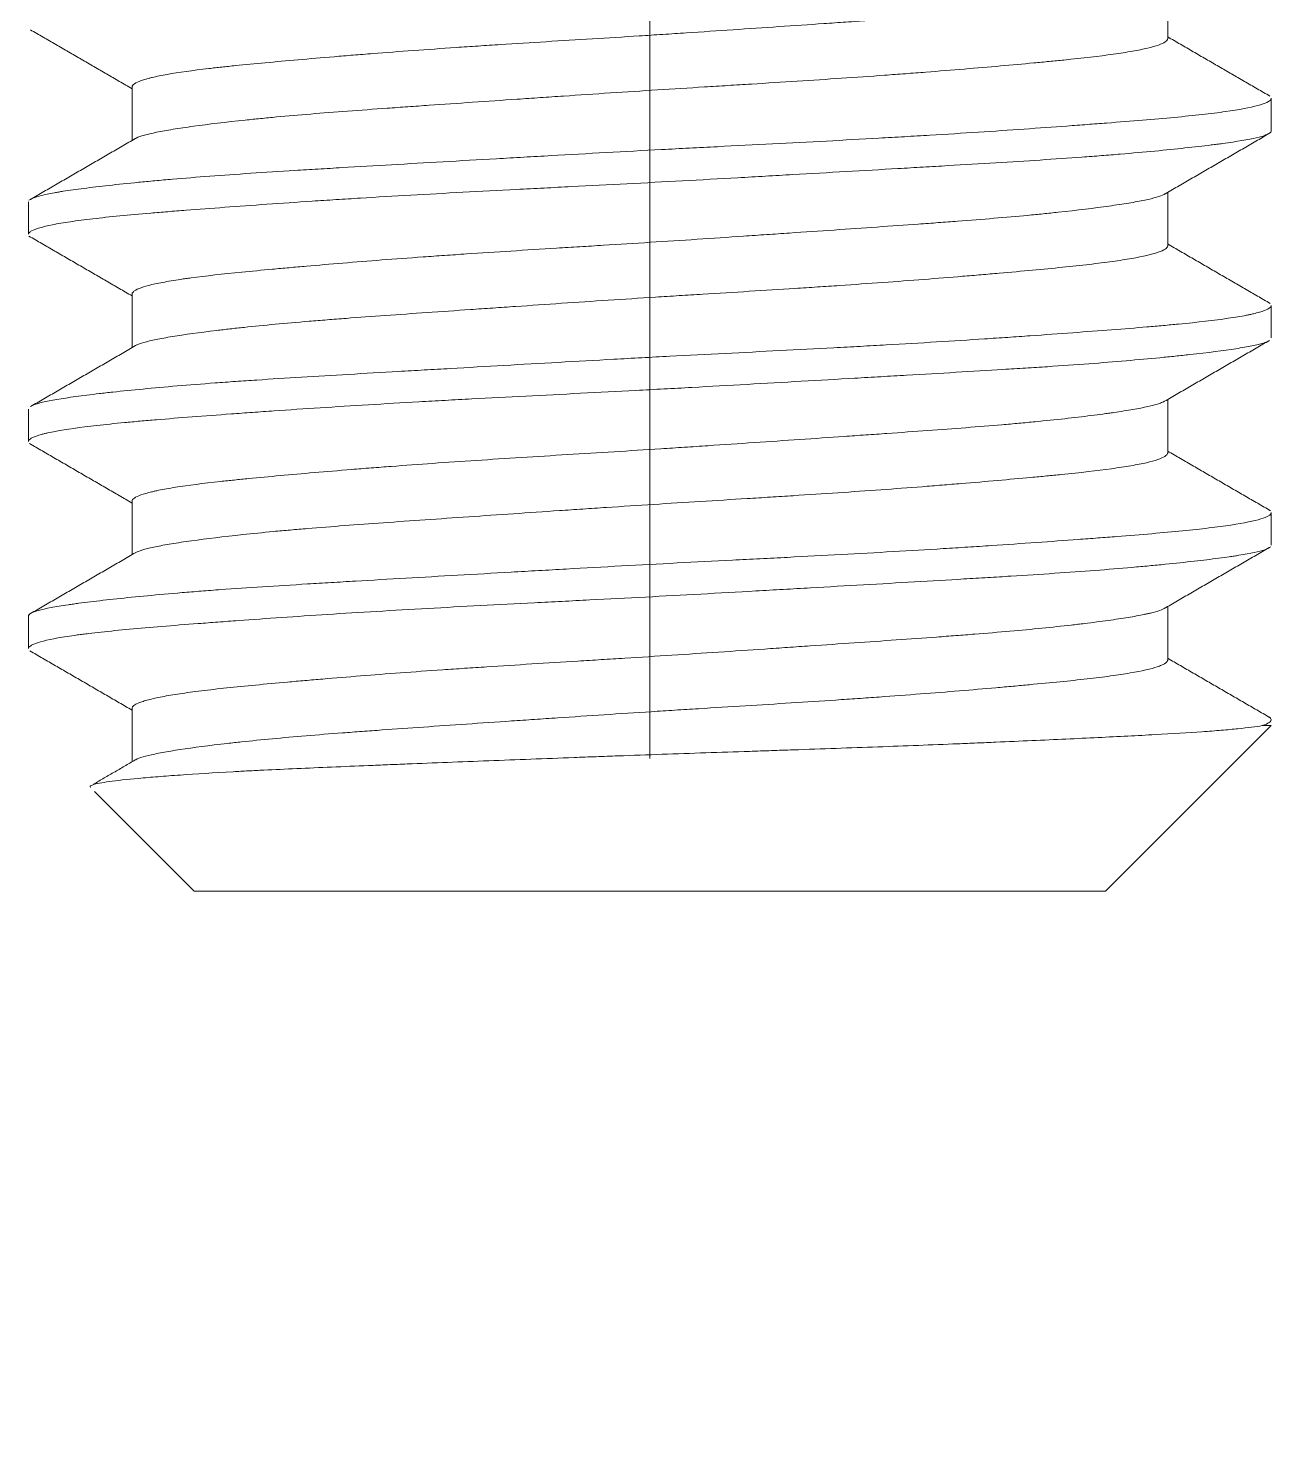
# Model space of a CAD drawing. Extents: x 8168 to 8762, y -18192 to -17772.
# Drawn here: x 8270.66 to 8276.66, y -18129.94 to -18123.07 of the extents above; entities that cross this region are included whole.
import ezdxf

# ---------------------------------------------------------------- set-up
doc = ezdxf.new("R2010")
doc.units = 0
doc.header["$MEASUREMENT"] = 0
doc.linetypes.add('CENTER', pattern=[47.5, 22, -8.5, 8.5, -8.5])
doc.linetypes.add('HIDDEN2', pattern=[4.7625, 3.175, -1.5875])
doc.layers.add('1', color=4, linetype='HIDDEN2')

msp = doc.modelspace()

# ---------------------------------------------------------------- linework, layer by layer
at = {"layer": '1', "color": 1, "linetype": 'CENTER', "lineweight": 13}
msp.add_line((8273.6589, -18057.0991, 0), (8273.6589, -18129.9407, 0), dxfattribs=at)
at = {"layer": '1', "color": 7, "linetype": 'Continuous', "lineweight": 18}
for p, q in [((8276.1588, -18123.1241, 0), (8276.1588, -18122.866, 0)), ((8271.1588, -18123.3571, 0), (8271.1588, -18123.6154, 0)), ((8276.6588, -18123.5685, 0), (8276.6588, -18123.4133, 0)), ((8270.6588, -18123.9126, 0), (8270.6588, -18124.0686, 0)), ((8276.1588, -18124.1245, 0), (8276.1588, -18123.866, 0)), ((8271.1588, -18124.3569, 0), (8271.1588, -18124.6156, 0)), ((8276.6588, -18124.568, 0), (8276.6588, -18124.413, 0)), ((8276.1588, -18125.1238, 0), (8276.1588, -18124.8658, 0)), ((8270.6588, -18124.9134, 0), (8270.6588, -18125.0682, 0)), ((8271.1588, -18125.3574, 0), (8271.1588, -18125.6154, 0)), ((8276.6588, -18125.5689, 0), (8276.6588, -18125.4129, 0)), ((8276.1588, -18126.1245, 0), (8276.1588, -18125.8659, 0)), ((8270.6588, -18125.9128, 0), (8270.6588, -18126.0681, 0)), ((8271.1588, -18126.3568, 0), (8271.1588, -18126.6155, 0)), ((8275.8588, -18127.2407, 0), (8276.6588, -18126.4407, 0)), ((8276.6588, -18126.4407, 0), (8276.615, -18126.4407, 0)), ((8270.9769, -18126.7588, 0), (8271.4588, -18127.2407, 0)), ((8271.4588, -18127.2407, 0), (8273.6588, -18127.2407, 0)), ((8273.6588, -18127.2407, 0), (8275.8588, -18127.2407, 0))]:
    msp.add_line(p, q, dxfattribs=at)
for points, knots in [([(8276.1444, -18122.8743, 0), (8276.1416, -18122.8759, 0), (8276.1384, -18122.8775, 0), (8276.1295, -18122.8814, 0), (8276.1234, -18122.8837, 0), (8276.1095, -18122.8884, 0), (8276.1016, -18122.8907, 0), (8276.0584, -18122.9023, 0), (8276.0108, -18122.9116, 0), (8275.9205, -18122.9259, 0), (8275.8872, -18122.9308, 0), (8275.8323, -18122.9382, 0), (8275.8132, -18122.9407, 0), (8275.7736, -18122.9457, 0), (8275.7531, -18122.9482, 0), (8275.6474, -18122.9607, 0), (8275.5523, -18122.9707, 0), (8275.394, -18122.9852, 0), (8275.3386, -18122.99, 0), (8275.2224, -18122.9994, 0), (8275.1624, -18123.0041, 0), (8274.9773, -18123.0179, 0), (8274.847, -18123.0271, 0), (8274.6753, -18123.0391, 0), (8274.6406, -18123.0415, 0), (8274.5701, -18123.0464, 0), (8274.5344, -18123.0488, 0), (8274.427, -18123.0562, 0), (8274.3546, -18123.0611, 0), (8274.1357, -18123.0761, 0), (8273.987, -18123.0861, 0), (8273.7978, -18123.0986, 0), (8273.7597, -18123.1011, 0), (8273.6835, -18123.106, 0), (8273.6454, -18123.1084, 0), (8273.5317, -18123.1156, 0), (8273.4564, -18123.1203, 0), (8273.2319, -18123.1341, 0), (8273.084, -18123.1432, 0), (8272.9017, -18123.1549, 0), (8272.8654, -18123.1573, 0), (8272.7936, -18123.1621, 0), (8272.7582, -18123.1644, 0), (8272.653, -18123.1716, 0), (8272.5159, -18123.1812, 0), (8272.3851, -18123.1911, 0), (8272.2894, -18123.1985, 0), (8272.2421, -18123.2023, 0), (8272.1957, -18123.206, 0), (8272.165, -18123.2085, 0), (8272.1498, -18123.2098, 0), (8272.0742, -18123.2161, 0), (8272.0164, -18123.2211, 0), (8271.9056, -18123.2309, 0), (8271.8527, -18123.2356, 0), (8271.7518, -18123.245, 0), (8271.7039, -18123.2497, 0), (8271.6357, -18123.2566, 0), (8271.6136, -18123.259, 0), (8271.5815, -18123.2625, 0), (8271.5709, -18123.2636, 0), (8271.5502, -18123.266, 0), (8271.54, -18123.2672, 0), (8271.4504, -18123.2777, 0), (8271.3834, -18123.287, 0), (8271.3014, -18123.3015, 0), (8271.2712, -18123.3077, 0), (8271.2459, -18123.3139, 0), (8271.2362, -18123.3165, 0), (8271.2316, -18123.3177, 0), (8271.2183, -18123.3215, 0), (8271.2103, -18123.324, 0), (8271.1748, -18123.3366, 0), (8271.16, -18123.3466, 0), (8271.1588, -18123.3566, 0), (8271.1588, -18123.3569, 0), (8271.1588, -18123.3572, 0)], [0, 0, 0, 0, 0.010297, 0.010297, 0.025264, 0.025264, 0.04023, 0.04023, 0.100096, 0.100096, 0.130029, 0.130029, 0.144995, 0.144995, 0.159962, 0.159962, 0.219828, 0.219828, 0.249761, 0.249761, 0.279694, 0.279694, 0.339559, 0.339559, 0.354526, 0.354526, 0.369492, 0.369492, 0.399425, 0.399425, 0.459291, 0.459291, 0.474258, 0.474258, 0.489224, 0.489224, 0.519157, 0.519157, 0.579023, 0.579023, 0.593989, 0.593989, 0.608956, 0.608956, 0.638889, 0.668822, 0.668822, 0.683788, 0.691271, 0.691271, 0.698755, 0.698755, 0.728688, 0.728688, 0.758621, 0.758621, 0.788553, 0.788553, 0.80352, 0.80352, 0.811003, 0.811003, 0.818486, 0.818486, 0.878352, 0.878352, 0.908285, 0.915768, 0.915768, 0.923252, 0.923252, 0.938218, 0.938218, 0.998084, 0.998084, 1, 1, 1, 1]), ([(8271.1699, -18123.609, 0), (8271.1726, -18123.6073, 0), (8271.1757, -18123.6056, 0), (8271.1986, -18123.5946, 0), (8271.2314, -18123.5855, 0), (8271.2893, -18123.5737, 0), (8271.3017, -18123.5714, 0), (8271.3282, -18123.5666, 0), (8271.3424, -18123.5642, 0), (8271.3872, -18123.5569, 0), (8271.4201, -18123.552, 0), (8271.5275, -18123.5373, 0), (8271.6107, -18123.5273, 0), (8271.7294, -18123.5147, 0), (8271.7539, -18123.5122, 0), (8271.8045, -18123.5072, 0), (8271.8303, -18123.5047, 0), (8271.9095, -18123.4974, 0), (8271.9645, -18123.4926, 0), (8272.136, -18123.4785, 0), (8272.2589, -18123.4694, 0), (8272.4235, -18123.4576, 0), (8272.457, -18123.4552, 0), (8272.5245, -18123.4505, 0), (8272.5586, -18123.4481, 0), (8272.6617, -18123.4409, 0), (8272.8014, -18123.4313, 0), (8272.9457, -18123.4214, 0), (8273.0556, -18123.4139, 0), (8273.0925, -18123.4114, 0), (8273.167, -18123.4063, 0), (8273.2046, -18123.4038, 0), (8273.3933, -18123.391, 0), (8273.5444, -18123.381, 0), (8273.7712, -18123.3666, 0), (8273.8468, -18123.3619, 0), (8273.9602, -18123.355, 0), (8273.998, -18123.3526, 0), (8274.0547, -18123.3491, 0), (8274.0736, -18123.348, 0), (8274.1113, -18123.3456, 0), (8274.1301, -18123.3445, 0), (8274.2985, -18123.334, 0), (8274.4435, -18123.3248, 0), (8274.6543, -18123.3105, 0), (8274.7408, -18123.3044, 0), (8274.8254, -18123.2982, 0), (8274.8591, -18123.2957, 0), (8274.8759, -18123.2945, 0), (8274.9258, -18123.2908, 0), (8274.9585, -18123.2883, 0), (8275.1193, -18123.2757, 0), (8275.2394, -18123.2657, 0), (8275.4067, -18123.2509, 0), (8275.4603, -18123.2461, 0), (8275.5246, -18123.2401, 0), (8275.5373, -18123.2389, 0), (8275.5623, -18123.2366, 0), (8275.5992, -18123.233, 0), (8275.6345, -18123.2295, 0), (8275.7484, -18123.2179, 0), (8275.8279, -18123.2087, 0), (8275.9127, -18123.1968, 0), (8275.9289, -18123.1944, 0), (8275.9598, -18123.1896, 0), (8275.9746, -18123.1871, 0), (8276.0162, -18123.1798, 0), (8276.0404, -18123.1749, 0), (8276.1032, -18123.1599, 0), (8276.1317, -18123.1498, 0), (8276.1504, -18123.1373, 0), (8276.1533, -18123.1348, 0), (8276.1573, -18123.1297, 0), (8276.1584, -18123.1273, 0), (8276.1588, -18123.1243, 0), (8276.1588, -18123.1238, 0), (8276.1587, -18123.1233, 0)], [0, 0, 0, 0, 0.010994, 0.010994, 0.070745, 0.070745, 0.085683, 0.085683, 0.100621, 0.100621, 0.130497, 0.130497, 0.190248, 0.190248, 0.205186, 0.205186, 0.220124, 0.220124, 0.25, 0.25, 0.309751, 0.309751, 0.324689, 0.324689, 0.339627, 0.339627, 0.369502, 0.399378, 0.399378, 0.414316, 0.414316, 0.429254, 0.429254, 0.489005, 0.489005, 0.518881, 0.518881, 0.533819, 0.533819, 0.541288, 0.541288, 0.548757, 0.548757, 0.608508, 0.608508, 0.638384, 0.645853, 0.645853, 0.653322, 0.653322, 0.66826, 0.66826, 0.728011, 0.728011, 0.757887, 0.757887, 0.765356, 0.765356, 0.772825, 0.787763, 0.787763, 0.847514, 0.847514, 0.862452, 0.862452, 0.87739, 0.87739, 0.907265, 0.907265, 0.967017, 0.967017, 0.981955, 0.981955, 0.996893, 0.996893, 1, 1, 1, 1]), ([(8270.6691, -18123.8995, 0), (8270.6827, -18123.8911, 0), (8270.7093, -18123.8831, 0), (8270.76, -18123.8725, 0), (8270.7778, -18123.8691, 0), (8270.798, -18123.8657, 0), (8270.8119, -18123.8633, 0), (8270.8191, -18123.8622, 0), (8270.8563, -18123.8563, 0), (8270.8897, -18123.8516, 0), (8271.0004, -18123.8374, 0), (8271.0882, -18123.8276, 0), (8271.2157, -18123.8152, 0), (8271.242, -18123.8127, 0), (8271.283, -18123.8089, 0), (8271.2969, -18123.8077, 0), (8271.325, -18123.8052, 0), (8271.3961, -18123.7989, 0), (8271.4715, -18123.7928, 0), (8271.6605, -18123.7786, 0), (8271.7973, -18123.7696, 0), (8271.9634, -18123.7594, 0), (8271.9821, -18123.7582, 0), (8272.0197, -18123.7559, 0), (8272.0387, -18123.7548, 0), (8272.096, -18123.7514, 0), (8272.1346, -18123.7491, 0), (8272.2515, -18123.7422, 0), (8272.3311, -18123.7375, 0), (8272.5745, -18123.7235, 0), (8272.7429, -18123.7138, 0), (8272.9396, -18123.7026, 0), (8272.9616, -18123.7013, 0), (8273.0056, -18123.6988, 0), (8273.0716, -18123.695, 0), (8273.1378, -18123.6913, 0), (8273.2704, -18123.6838, 0), (8273.3591, -18123.6788, 0), (8273.537, -18123.669, 0), (8273.6262, -18123.6641, 0), (8273.7604, -18123.6571, 0), (8273.8276, -18123.6536, 0), (8273.8949, -18123.6501, 0), (8273.9399, -18123.6478, 0), (8273.9624, -18123.6467, 0), (8274.1645, -18123.6364, 0), (8274.3397, -18123.6275, 0), (8274.5963, -18123.6139, 0), (8274.6807, -18123.6093, 0), (8274.8057, -18123.6022, 0), (8274.8471, -18123.5998, 0), (8274.9294, -18123.595, 0), (8274.9703, -18123.5926, 0), (8275.1713, -18123.5805, 0), (8275.3228, -18123.5706, 0), (8275.5364, -18123.5557, 0), (8275.6054, -18123.5508, 0), (8275.7053, -18123.5435, 0), (8275.7381, -18123.541, 0), (8275.8023, -18123.5362, 0), (8275.8336, -18123.5338, 0), (8275.9858, -18123.5221, 0), (8276.0945, -18123.5132, 0), (8276.2383, -18123.4996, 0), (8276.283, -18123.4951, 0), (8276.345, -18123.4881, 0), (8276.3649, -18123.4857, 0), (8276.4026, -18123.481, 0), (8276.4204, -18123.4786, 0), (8276.5049, -18123.4666, 0), (8276.5571, -18123.4569, 0), (8276.6125, -18123.4419, 0), (8276.6272, -18123.4369, 0), (8276.6485, -18123.4268, 0), (8276.655, -18123.4218, 0), (8276.6584, -18123.4153, 0), (8276.6588, -18123.4136, 0), (8276.6588, -18123.4119, 0)], [0, 0, 0, 0, 0.05337, 0.05337, 0.068, 0.075315, 0.075315, 0.082631, 0.082631, 0.111891, 0.111891, 0.170411, 0.170411, 0.185042, 0.185042, 0.192357, 0.192357, 0.199672, 0.228932, 0.228932, 0.287453, 0.287453, 0.294768, 0.294768, 0.302083, 0.302083, 0.316713, 0.316713, 0.345973, 0.345973, 0.404494, 0.404494, 0.411809, 0.411809, 0.419124, 0.433754, 0.433754, 0.463014, 0.463014, 0.492275, 0.492275, 0.506905, 0.51422, 0.51422, 0.521535, 0.521535, 0.580055, 0.580055, 0.609316, 0.609316, 0.623946, 0.623946, 0.638576, 0.638576, 0.697097, 0.697097, 0.726357, 0.726357, 0.740987, 0.740987, 0.755617, 0.755617, 0.814138, 0.814138, 0.843398, 0.843398, 0.858028, 0.858028, 0.872658, 0.872658, 0.931179, 0.931179, 0.960439, 0.960439, 0.9897, 0.9897, 1, 1, 1, 1]), ([(8276.6587, -18123.5682, 0), (8276.6589, -18123.5706, 0), (8276.6581, -18123.5729, 0), (8276.6545, -18123.5776, 0), (8276.6516, -18123.5799, 0), (8276.6401, -18123.5868, 0), (8276.6284, -18123.5913, 0), (8276.5817, -18123.6048, 0), (8276.5352, -18123.6138, 0), (8276.4574, -18123.6254, 0), (8276.4409, -18123.6278, 0), (8276.4146, -18123.6314, 0), (8276.4056, -18123.6326, 0), (8276.3872, -18123.635, 0), (8276.34, -18123.641, 0), (8276.2875, -18123.647, 0), (8276.1514, -18123.6617, 0), (8276.0475, -18123.6717, 0), (8275.9152, -18123.6828, 0), (8275.9003, -18123.684, 0), (8275.8701, -18123.6865, 0), (8275.8547, -18123.6877, 0), (8275.8082, -18123.6914, 0), (8275.7766, -18123.6938, 0), (8275.68, -18123.7008, 0), (8275.613, -18123.7054, 0), (8275.4049, -18123.7191, 0), (8275.2566, -18123.728, 0), (8275.0784, -18123.7384, 0), (8275.0584, -18123.7396, 0), (8275.0184, -18123.7419, 0), (8274.958, -18123.7454, 0), (8274.897, -18123.749, 0), (8274.7739, -18123.7561, 0), (8274.6072, -18123.7657, 0), (8274.4356, -18123.7755, 0), (8274.305, -18123.7829, 0), (8274.2393, -18123.7867, 0), (8274.1728, -18123.7905, 0), (8274.1283, -18123.793, 0), (8274.1059, -18123.7943, 0), (8273.9943, -18123.8006, 0), (8273.905, -18123.8055, 0), (8273.7266, -18123.8153, 0), (8273.6374, -18123.8201, 0), (8273.4592, -18123.8294, 0), (8273.3702, -18123.8339, 0), (8273.2368, -18123.8407, 0), (8273.1923, -18123.843, 0), (8273.1257, -18123.8464, 0), (8273.1034, -18123.8475, 0), (8273.0591, -18123.8498, 0), (8273.037, -18123.8509, 0), (8272.8393, -18123.8611, 0), (8272.6691, -18123.8702, 0), (8272.4221, -18123.8843, 0), (8272.3412, -18123.889, 0), (8272.2417, -18123.8951, 0), (8272.222, -18123.8964, 0), (8272.1825, -18123.8988, 0), (8272.1629, -18123.9001, 0), (8272.1044, -18123.9038, 0), (8272.0661, -18123.9063, 0), (8271.8778, -18123.9187, 0), (8271.7374, -18123.9286, 0), (8271.542, -18123.9431, 0), (8271.4794, -18123.9478, 0), (8271.3894, -18123.9548, 0), (8271.3601, -18123.9571, 0), (8271.3032, -18123.9617, 0), (8271.2757, -18123.964, 0), (8271.1423, -18123.9753, 0), (8271.0493, -18123.9843, 0), (8270.9303, -18123.9983, 0), (8270.8941, -18124.003, 0), (8270.8288, -18124.0127, 0), (8270.8002, -18124.0176, 0), (8270.7261, -18124.0324, 0), (8270.6923, -18124.0424, 0), (8270.6696, -18124.0548, 0), (8270.6661, -18124.0573, 0), (8270.661, -18124.0622, 0), (8270.6595, -18124.0647, 0), (8270.6589, -18124.0674, 0), (8270.6588, -18124.0678, 0), (8270.6588, -18124.0681, 0)], [0, 0, 0, 0, 0.014256, 0.014256, 0.028513, 0.028513, 0.057026, 0.057026, 0.114051, 0.114051, 0.128307, 0.128307, 0.135436, 0.135436, 0.142564, 0.171077, 0.171077, 0.228102, 0.228102, 0.23523, 0.23523, 0.242359, 0.242359, 0.256615, 0.256615, 0.285128, 0.285128, 0.342153, 0.342153, 0.349281, 0.349281, 0.35641, 0.370666, 0.370666, 0.399179, 0.427691, 0.427691, 0.441948, 0.449076, 0.449076, 0.456204, 0.456204, 0.484717, 0.484717, 0.51323, 0.51323, 0.541743, 0.541743, 0.555999, 0.555999, 0.563127, 0.563127, 0.570255, 0.570255, 0.627281, 0.627281, 0.655794, 0.655794, 0.662922, 0.662922, 0.67005, 0.67005, 0.684306, 0.684306, 0.741332, 0.741332, 0.769845, 0.769845, 0.784101, 0.784101, 0.798357, 0.798357, 0.855383, 0.855383, 0.883896, 0.883896, 0.912408, 0.912408, 0.969434, 0.969434, 0.98369, 0.98369, 0.997947, 0.997947, 1, 1, 1, 1]), ([(8276.1482, -18123.872, 0), (8276.1462, -18123.8733, 0), (8276.1439, -18123.8747, 0), (8276.1235, -18123.8852, 0), (8276.0924, -18123.8943, 0), (8276.0364, -18123.906, 0), (8276.0243, -18123.9084, 0), (8275.9985, -18123.9131, 0), (8275.9849, -18123.9155, 0), (8275.9416, -18123.9227, 0), (8275.9098, -18123.9275, 0), (8275.8052, -18123.9422, 0), (8275.7237, -18123.9521, 0), (8275.6064, -18123.9647, 0), (8275.5823, -18123.9672, 0), (8275.5329, -18123.9722, 0), (8275.5077, -18123.9747, 0), (8275.4302, -18123.982, 0), (8275.3762, -18123.9868, 0), (8275.2636, -18123.9961, 0), (8275.2051, -18124.0008, 0), (8275.1138, -18124.0077, 0), (8275.0828, -18124.01, 0), (8275.0197, -18124.0147, 0), (8274.9874, -18124.017, 0), (8274.8247, -18124.0288, 0), (8274.6891, -18124.0382, 0), (8274.478, -18124.0527, 0), (8274.4063, -18124.0576, 0), (8274.2968, -18124.0651, 0), (8274.2599, -18124.0676, 0), (8274.1855, -18124.0726, 0), (8274.1483, -18124.0752, 0), (8273.9618, -18124.0878, 0), (8273.8119, -18124.0978, 0), (8273.5857, -18124.1122, 0), (8273.5101, -18124.117, 0), (8273.3963, -18124.124, 0), (8273.3583, -18124.1263, 0), (8273.283, -18124.131, 0), (8273.2455, -18124.1333, 0), (8273.0595, -18124.1448, 0), (8272.9145, -18124.154, 0), (8272.7379, -18124.1658, 0), (8272.7028, -18124.1682, 0), (8272.6331, -18124.173, 0), (8272.5984, -18124.1754, 0), (8272.4956, -18124.1828, 0), (8272.429, -18124.1877, 0), (8272.2353, -18124.2026, 0), (8272.1141, -18124.2126, 0), (8271.9724, -18124.225, 0), (8271.9446, -18124.2274, 0), (8271.8899, -18124.2323, 0), (8271.8631, -18124.2347, 0), (8271.7851, -18124.2419, 0), (8271.7358, -18124.2466, 0), (8271.5966, -18124.2605, 0), (8271.5147, -18124.2696, 0), (8271.4354, -18124.2802, 0), (8271.4268, -18124.2814, 0), (8271.4099, -18124.2838, 0), (8271.4016, -18124.285, 0), (8271.3774, -18124.2886, 0), (8271.3622, -18124.291, 0), (8271.3188, -18124.2983, 0), (8271.2932, -18124.3032, 0), (8271.2263, -18124.3179, 0), (8271.1947, -18124.328, 0), (8271.1743, -18124.3393, 0), (8271.1722, -18124.3406, 0), (8271.1686, -18124.3431, 0), (8271.1637, -18124.3469, 0), (8271.1608, -18124.3506, 0), (8271.1592, -18124.3542, 0), (8271.1589, -18124.3554, 0), (8271.1588, -18124.3566, 0)], [0, 0, 0, 0, 0.008588, 0.008588, 0.068225, 0.068225, 0.083135, 0.083135, 0.098044, 0.098044, 0.127863, 0.127863, 0.1875, 0.1875, 0.202409, 0.202409, 0.217319, 0.217319, 0.247137, 0.247137, 0.276956, 0.276956, 0.291865, 0.291865, 0.306775, 0.306775, 0.366412, 0.366412, 0.396231, 0.396231, 0.41114, 0.41114, 0.42605, 0.42605, 0.485687, 0.485687, 0.515506, 0.515506, 0.530415, 0.530415, 0.545324, 0.545324, 0.604962, 0.604962, 0.619871, 0.619871, 0.63478, 0.63478, 0.664599, 0.664599, 0.724236, 0.724236, 0.739146, 0.739146, 0.754055, 0.754055, 0.783874, 0.783874, 0.843511, 0.843511, 0.850966, 0.850966, 0.85842, 0.85842, 0.87333, 0.87333, 0.903149, 0.903149, 0.962786, 0.962786, 0.970241, 0.970241, 0.977695, 0.992605, 0.992605, 1, 1, 1, 1]), ([(8271.1785, -18124.6042, 0), (8271.1877, -18124.5997, 0), (8271.2003, -18124.5952, 0), (8271.2243, -18124.5883, 0), (8271.2333, -18124.586, 0), (8271.253, -18124.5813, 0), (8271.2637, -18124.5789, 0), (8271.2981, -18124.5719, 0), (8271.3242, -18124.5672, 0), (8271.4119, -18124.5528, 0), (8271.4828, -18124.543, 0), (8271.5877, -18124.5303, 0), (8271.6094, -18124.5278, 0), (8271.6539, -18124.5228, 0), (8271.6769, -18124.5203, 0), (8271.7476, -18124.5128, 0), (8271.7972, -18124.5078, 0), (8271.9015, -18124.4981, 0), (8271.9561, -18124.4933, 0), (8272.0419, -18124.4862, 0), (8272.0712, -18124.4839, 0), (8272.1309, -18124.4792, 0), (8272.1615, -18124.4768, 0), (8272.3162, -18124.4651, 0), (8272.4464, -18124.4559, 0), (8272.6512, -18124.4416, 0), (8272.7211, -18124.4368, 0), (8272.8282, -18124.4294, 0), (8272.8644, -18124.427, 0), (8272.9374, -18124.422, 0), (8272.974, -18124.4195, 0), (8273.1578, -18124.4069, 0), (8273.3068, -18124.3968, 0), (8273.5332, -18124.3819, 0), (8273.6091, -18124.3769, 0), (8273.7238, -18124.3696, 0), (8273.7622, -18124.3672, 0), (8273.8384, -18124.3625, 0), (8273.8763, -18124.3601, 0), (8274.0651, -18124.3485, 0), (8274.2134, -18124.3394, 0), (8274.3955, -18124.3277, 0), (8274.4499, -18124.3242, 0), (8274.5039, -18124.3206, 0), (8274.5398, -18124.3182, 0), (8274.5577, -18124.317, 0), (8274.6467, -18124.311, 0), (8274.7161, -18124.3061, 0), (8274.919, -18124.2915, 0), (8275.0473, -18124.2815, 0), (8275.1989, -18124.269, 0), (8275.2287, -18124.2664, 0), (8275.2729, -18124.2627, 0), (8275.2875, -18124.2614, 0), (8275.3163, -18124.2589, 0), (8275.3305, -18124.2577, 0), (8275.4009, -18124.2515, 0), (8275.4545, -18124.2466, 0), (8275.6074, -18124.2324, 0), (8275.699, -18124.2233, 0), (8275.8, -18124.2116, 0), (8275.8196, -18124.2092, 0), (8275.857, -18124.2045, 0), (8275.8749, -18124.2021, 0), (8275.9262, -18124.195, 0), (8275.9571, -18124.1902, 0), (8276.0402, -18124.1756, 0), (8276.0828, -18124.1657, 0), (8276.127, -18124.1504, 0), (8276.1381, -18124.1454, 0), (8276.1535, -18124.1353, 0), (8276.1578, -18124.1304, 0), (8276.1588, -18124.1247, 0), (8276.1588, -18124.1238, 0), (8276.1587, -18124.123, 0)], [0, 0, 0, 0, 0.02944, 0.02944, 0.044523, 0.044523, 0.059605, 0.059605, 0.089769, 0.089769, 0.150097, 0.150097, 0.165179, 0.165179, 0.180261, 0.180261, 0.210425, 0.210425, 0.240589, 0.240589, 0.255671, 0.255671, 0.270753, 0.270753, 0.331082, 0.331082, 0.361246, 0.361246, 0.376328, 0.376328, 0.39141, 0.39141, 0.451738, 0.451738, 0.481902, 0.481902, 0.496984, 0.496984, 0.512066, 0.512066, 0.572395, 0.572395, 0.587477, 0.595018, 0.595018, 0.602559, 0.602559, 0.632723, 0.632723, 0.693051, 0.693051, 0.708133, 0.708133, 0.715674, 0.715674, 0.723215, 0.723215, 0.753379, 0.753379, 0.813708, 0.813708, 0.82879, 0.82879, 0.843872, 0.843872, 0.874036, 0.874036, 0.934364, 0.934364, 0.964528, 0.964528, 0.994692, 0.994692, 1, 1, 1, 1]), ([(8270.6771, -18124.8953, 0), (8270.6835, -18124.8923, 0), (8270.6916, -18124.8894, 0), (8270.709, -18124.8842, 0), (8270.7177, -18124.8819, 0), (8270.7368, -18124.8774, 0), (8270.7473, -18124.8751, 0), (8270.8047, -18124.8638, 0), (8270.8656, -18124.8546, 0), (8270.9603, -18124.8426, 0), (8270.9802, -18124.8402, 0), (8271.0219, -18124.8353, 0), (8271.0437, -18124.8329, 0), (8271.112, -18124.8254, 0), (8271.1607, -18124.8205, 0), (8271.3159, -18124.8056, 0), (8271.4316, -18124.7957, 0), (8271.5917, -18124.7838, 0), (8271.6245, -18124.7815, 0), (8271.6917, -18124.7768, 0), (8271.7261, -18124.7745, 0), (8271.8308, -18124.7676, 0), (8271.9027, -18124.7631, 0), (8272.1246, -18124.7495, 0), (8272.2806, -18124.7404, 0), (8272.486, -18124.7286, 0), (8272.5276, -18124.7262, 0), (8272.6119, -18124.7213, 0), (8272.6542, -18124.7189, 0), (8272.7819, -18124.7116, 0), (8272.8678, -18124.7067, 0), (8273.1279, -18124.6918, 0), (8273.3045, -18124.6817, 0), (8273.5293, -18124.6694, 0), (8273.5746, -18124.6669, 0), (8273.6647, -18124.6621, 0), (8273.7097, -18124.6597, 0), (8273.8441, -18124.6527, 0), (8273.9331, -18124.6482, 0), (8274.1987, -18124.6346, 0), (8274.3736, -18124.6258, 0), (8274.5895, -18124.6142, 0), (8274.6323, -18124.6119, 0), (8274.7169, -18124.6072, 0), (8274.7587, -18124.6049, 0), (8274.8828, -18124.5978, 0), (8275.0447, -18124.5883, 0), (8275.1992, -18124.5785, 0), (8275.3124, -18124.5711, 0), (8275.3683, -18124.5673, 0), (8275.4232, -18124.5636, 0), (8275.4595, -18124.5611, 0), (8275.4775, -18124.5598, 0), (8275.5667, -18124.5536, 0), (8275.635, -18124.5486, 0), (8275.7659, -18124.539, 0), (8275.8285, -18124.5343, 0), (8275.9478, -18124.525, 0), (8276.0047, -18124.5205, 0), (8276.0855, -18124.5136, 0), (8276.1117, -18124.5114, 0), (8276.1498, -18124.5079, 0), (8276.1624, -18124.5068, 0), (8276.1869, -18124.5045, 0), (8276.199, -18124.5034, 0), (8276.3054, -18124.4931, 0), (8276.3852, -18124.4839, 0), (8276.4832, -18124.4695, 0), (8276.5122, -18124.4647, 0), (8276.5439, -18124.4585, 0), (8276.55, -18124.4572, 0), (8276.5617, -18124.4547, 0), (8276.5673, -18124.4535, 0), (8276.5834, -18124.4497, 0), (8276.5931, -18124.4472, 0), (8276.6366, -18124.4347, 0), (8276.6554, -18124.4247, 0), (8276.6587, -18124.4141, 0), (8276.6588, -18124.4131, 0), (8276.6588, -18124.4121, 0)], [0, 0, 0, 0, 0.01914, 0.01914, 0.033908, 0.033908, 0.048677, 0.048677, 0.107751, 0.107751, 0.122519, 0.122519, 0.137287, 0.137287, 0.166824, 0.166824, 0.225898, 0.225898, 0.240666, 0.240666, 0.255435, 0.255435, 0.284972, 0.284972, 0.344045, 0.344045, 0.358814, 0.358814, 0.373582, 0.373582, 0.403119, 0.403119, 0.462193, 0.462193, 0.476961, 0.476961, 0.491729, 0.491729, 0.521266, 0.521266, 0.58034, 0.58034, 0.595108, 0.595108, 0.609877, 0.609877, 0.639414, 0.66895, 0.66895, 0.683719, 0.691103, 0.691103, 0.698487, 0.698487, 0.728024, 0.728024, 0.757561, 0.757561, 0.787098, 0.787098, 0.801866, 0.801866, 0.80925, 0.80925, 0.816635, 0.816635, 0.875708, 0.875708, 0.905245, 0.905245, 0.912629, 0.912629, 0.920014, 0.920014, 0.934782, 0.934782, 0.993856, 0.993856, 1, 1, 1, 1]), ([(8276.643, -18124.5848, 0), (8276.6371, -18124.5878, 0), (8276.6296, -18124.5906, 0), (8276.6133, -18124.5958, 0), (8276.6051, -18124.5981, 0), (8276.5867, -18124.6026, 0), (8276.5766, -18124.6049, 0), (8276.5433, -18124.6117, 0), (8276.5173, -18124.6163, 0), (8276.4282, -18124.6301, 0), (8276.3541, -18124.6396, 0), (8276.2425, -18124.6519, 0), (8276.2192, -18124.6544, 0), (8276.1711, -18124.6594, 0), (8276.1463, -18124.6619, 0), (8276.0695, -18124.6693, 0), (8275.961, -18124.6792, 0), (8275.8405, -18124.6889, 0), (8275.714, -18124.6984, 0), (8275.6476, -18124.7031, 0), (8275.5434, -18124.71, 0), (8275.5081, -18124.7123, 0), (8275.4366, -18124.7169, 0), (8275.4003, -18124.7191, 0), (8275.2899, -18124.7259, 0), (8275.1387, -18124.735, 0), (8274.9796, -18124.7442, 0), (8274.8573, -18124.7513, 0), (8274.816, -18124.7536, 0), (8274.7324, -18124.7585, 0), (8274.69, -18124.7609, 0), (8274.4773, -18124.7731, 0), (8274.3041, -18124.783, 0), (8274.0399, -18124.798, 0), (8273.9511, -18124.803, 0), (8273.8168, -18124.8104, 0), (8273.7719, -18124.8128, 0), (8273.7042, -18124.8165, 0), (8273.6816, -18124.8177, 0), (8273.6365, -18124.8201, 0), (8273.614, -18124.8213, 0), (8273.4118, -18124.8319, 0), (8273.2345, -18124.8408, 0), (8272.9722, -18124.8542, 0), (8272.8853, -18124.8587, 0), (8272.7776, -18124.8645, 0), (8272.756, -18124.8656, 0), (8272.7131, -18124.868, 0), (8272.6916, -18124.8691, 0), (8272.6278, -18124.8726, 0), (8272.5857, -18124.875, 0), (8272.3776, -18124.8867, 0), (8272.2186, -18124.8963, 0), (8271.9915, -18124.9111, 0), (8271.9176, -18124.9161, 0), (8271.8278, -18124.9224, 0), (8271.8099, -18124.9236, 0), (8271.7746, -18124.9261, 0), (8271.7222, -18124.9298, 0), (8271.6715, -18124.9335, 0), (8271.5723, -18124.9408, 0), (8271.5091, -18124.9456, 0), (8271.3885, -18124.9548, 0), (8271.3312, -18124.9594, 0), (8271.2495, -18124.9662, 0), (8271.2099, -18124.9696, 0), (8271.1719, -18124.973, 0), (8271.1469, -18124.9753, 0), (8271.1346, -18124.9765, 0), (8271.0743, -18124.9822, 0), (8271.0299, -18124.9868, 0), (8270.9076, -18125.0007, 0), (8270.8407, -18125.0102, 0), (8270.7755, -18125.0224, 0), (8270.7634, -18125.0249, 0), (8270.7466, -18125.0287, 0), (8270.7413, -18125.0299, 0), (8270.7311, -18125.0324, 0), (8270.7069, -18125.0387, 0), (8270.6748, -18125.05, 0), (8270.6622, -18125.0598, 0), (8270.6591, -18125.066, 0), (8270.6588, -18125.0673, 0), (8270.6588, -18125.0687, 0)], [0, 0, 0, 0, 0.018867, 0.018867, 0.033608, 0.033608, 0.048349, 0.048349, 0.07783, 0.07783, 0.136792, 0.136792, 0.151532, 0.151532, 0.166273, 0.166273, 0.195754, 0.225235, 0.225235, 0.254716, 0.254716, 0.269457, 0.269457, 0.284197, 0.284197, 0.313678, 0.34316, 0.34316, 0.3579, 0.3579, 0.372641, 0.372641, 0.431603, 0.431603, 0.461084, 0.461084, 0.475825, 0.475825, 0.483195, 0.483195, 0.490565, 0.490565, 0.549527, 0.549527, 0.579008, 0.579008, 0.586379, 0.586379, 0.593749, 0.593749, 0.608489, 0.608489, 0.667452, 0.667452, 0.696933, 0.696933, 0.704303, 0.704303, 0.711673, 0.726414, 0.726414, 0.755895, 0.755895, 0.785376, 0.785376, 0.800117, 0.807487, 0.807487, 0.814857, 0.814857, 0.844338, 0.844338, 0.9033, 0.9033, 0.918041, 0.918041, 0.925411, 0.925411, 0.932782, 0.962263, 0.991744, 0.991744, 1, 1, 1, 1]), ([(8276.14, -18124.8766, 0), (8276.138, -18124.8777, 0), (8276.1358, -18124.8787, 0), (8276.128, -18124.882, 0), (8276.1217, -18124.8843, 0), (8276.0863, -18124.8959, 0), (8276.0448, -18124.9051, 0), (8275.9631, -18124.9193, 0), (8275.9326, -18124.9241, 0), (8275.8903, -18124.9302, 0), (8275.8816, -18124.9315, 0), (8275.8639, -18124.9339, 0), (8275.8369, -18124.9376, 0), (8275.8082, -18124.9414, 0), (8275.7093, -18124.9538, 0), (8275.6192, -18124.9638, 0), (8275.4929, -18124.9761, 0), (8275.4669, -18124.9785, 0), (8275.4136, -18124.9834, 0), (8275.3862, -18124.9858, 0), (8275.3024, -18124.993, 0), (8275.2446, -18124.9977, 0), (8275.0653, -18125.0115, 0), (8274.9382, -18125.0207, 0), (8274.7697, -18125.0325, 0), (8274.7355, -18125.0349, 0), (8274.6662, -18125.0397, 0), (8274.6312, -18125.0421, 0), (8274.5257, -18125.0494, 0), (8274.4544, -18125.0543, 0), (8274.2382, -18125.0691, 0), (8274.0905, -18125.0791, 0), (8273.9016, -18125.0917, 0), (8273.8635, -18125.0943, 0), (8273.7876, -18125.0993, 0), (8273.7497, -18125.1017, 0), (8273.6363, -18125.109, 0), (8273.5609, -18125.1138, 0), (8273.4107, -18125.1231, 0), (8273.3358, -18125.1277, 0), (8273.1867, -18125.1369, 0), (8273.1124, -18125.1415, 0), (8272.8905, -18125.1555, 0), (8272.7483, -18125.1649, 0), (8272.5432, -18125.1793, 0), (8272.4762, -18125.1842, 0), (8272.3779, -18125.1916, 0), (8272.3455, -18125.1941, 0), (8272.2813, -18125.1991, 0), (8272.2496, -18125.2017, 0), (8272.0942, -18125.2142, 0), (8271.9794, -18125.2242, 0), (8271.8212, -18125.2385, 0), (8271.7708, -18125.2432, 0), (8271.6987, -18125.2503, 0), (8271.6753, -18125.2526, 0), (8271.6298, -18125.2573, 0), (8271.6078, -18125.2596, 0), (8271.5018, -18125.2712, 0), (8271.4292, -18125.2805, 0), (8271.3384, -18125.2948, 0), (8271.3112, -18125.2997, 0), (8271.2811, -18125.3059, 0), (8271.2753, -18125.3071, 0), (8271.264, -18125.3096, 0), (8271.2478, -18125.3134, 0), (8271.2336, -18125.3171, 0), (8271.1904, -18125.3296, 0), (8271.1694, -18125.3397, 0), (8271.16, -18125.352, 0), (8271.159, -18125.3544, 0), (8271.1588, -18125.3568, 0)], [0, 0, 0, 0, 0.006623, 0.006623, 0.021676, 0.021676, 0.081888, 0.081888, 0.111994, 0.111994, 0.119521, 0.119521, 0.127047, 0.1421, 0.1421, 0.202312, 0.202312, 0.217365, 0.217365, 0.232418, 0.232418, 0.262524, 0.262524, 0.322736, 0.322736, 0.337789, 0.337789, 0.352842, 0.352842, 0.382948, 0.382948, 0.44316, 0.44316, 0.458213, 0.458213, 0.473266, 0.473266, 0.503372, 0.503372, 0.533478, 0.533478, 0.563584, 0.563584, 0.623796, 0.623796, 0.653902, 0.653902, 0.668955, 0.668955, 0.684008, 0.684008, 0.74422, 0.74422, 0.774326, 0.774326, 0.789379, 0.789379, 0.804432, 0.804432, 0.864644, 0.864644, 0.89475, 0.89475, 0.902276, 0.902276, 0.909803, 0.924856, 0.924856, 0.985068, 0.985068, 1, 1, 1, 1]), ([(8271.1711, -18125.6082, 0), (8271.1728, -18125.6072, 0), (8271.1747, -18125.6061, 0), (8271.195, -18125.5957, 0), (8271.2269, -18125.5866, 0), (8271.2944, -18125.5726, 0), (8271.3201, -18125.5679, 0), (8271.3638, -18125.5607, 0), (8271.3792, -18125.5582, 0), (8271.4118, -18125.5533, 0), (8271.4288, -18125.5508, 0), (8271.5176, -18125.5385, 0), (8271.5999, -18125.5285, 0), (8271.7403, -18125.5135, 0), (8271.7898, -18125.5085, 0), (8271.8685, -18125.5011, 0), (8271.8955, -18125.4987, 0), (8271.9505, -18125.4939, 0), (8271.9785, -18125.4915, 0), (8272.1211, -18125.4797, 0), (8272.2432, -18125.4705, 0), (8272.4383, -18125.4565, 0), (8272.5054, -18125.4518, 0), (8272.6435, -18125.4422, 0), (8272.7135, -18125.4373, 0), (8272.9265, -18125.4227, 0), (8273.0723, -18125.4127, 0), (8273.2594, -18125.4001, 0), (8273.297, -18125.3975, 0), (8273.3728, -18125.3925, 0), (8273.411, -18125.3899, 0), (8273.525, -18125.3824, 0), (8273.6009, -18125.3774, 0), (8273.8279, -18125.363, 0), (8273.9785, -18125.3539, 0), (8274.147, -18125.3434, 0), (8274.1657, -18125.3423, 0), (8274.2031, -18125.3399, 0), (8274.2218, -18125.3387, 0), (8274.2776, -18125.3352, 0), (8274.3145, -18125.3329, 0), (8274.4242, -18125.3259, 0), (8274.4959, -18125.3212, 0), (8274.7072, -18125.3069, 0), (8274.8429, -18125.2972, 0), (8274.9893, -18125.2859, 0), (8275.0055, -18125.2846, 0), (8275.0376, -18125.2821, 0), (8275.0852, -18125.2783, 0), (8275.1316, -18125.2745, 0), (8275.2225, -18125.267, 0), (8275.2808, -18125.262, 0), (8275.3928, -18125.2522, 0), (8275.4465, -18125.2474, 0), (8275.5237, -18125.2402, 0), (8275.5488, -18125.2379, 0), (8275.5979, -18125.2331, 0), (8275.6219, -18125.2308, 0), (8275.7379, -18125.2191, 0), (8275.8185, -18125.2099, 0), (8275.9213, -18125.1957, 0), (8275.9526, -18125.1909, 0), (8275.9949, -18125.1836, 0), (8276.0082, -18125.1811, 0), (8276.0333, -18125.1762, 0), (8276.045, -18125.1737, 0), (8276.0991, -18125.1612, 0), (8276.1286, -18125.1511, 0), (8276.1527, -18125.1361, 0), (8276.1573, -18125.1311, 0), (8276.1587, -18125.1253, 0), (8276.1588, -18125.1244, 0), (8276.1588, -18125.1235, 0)], [0, 0, 0, 0, 0.006704, 0.006704, 0.06657, 0.06657, 0.096503, 0.096503, 0.11147, 0.11147, 0.126436, 0.126436, 0.186302, 0.186302, 0.216235, 0.216235, 0.231202, 0.231202, 0.246168, 0.246168, 0.306034, 0.306034, 0.335967, 0.335967, 0.3659, 0.3659, 0.425766, 0.425766, 0.440732, 0.440732, 0.455699, 0.455699, 0.485632, 0.485632, 0.545497, 0.545497, 0.552981, 0.552981, 0.560464, 0.560464, 0.57543, 0.57543, 0.605363, 0.605363, 0.665229, 0.665229, 0.672712, 0.672712, 0.680196, 0.695162, 0.695162, 0.725095, 0.725095, 0.755028, 0.755028, 0.769994, 0.769994, 0.784961, 0.784961, 0.844827, 0.844827, 0.87476, 0.87476, 0.889726, 0.889726, 0.904693, 0.904693, 0.964559, 0.964559, 0.994491, 0.994491, 1, 1, 1, 1]), ([(8270.6588, -18125.9122, 0), (8270.6588, -18125.9122, 0), (8270.6588, -18125.9122, 0), (8270.6589, -18125.9097, 0), (8270.6599, -18125.9074, 0), (8270.6642, -18125.9027, 0), (8270.6673, -18125.9004, 0), (8270.688, -18125.8889, 0), (8270.7203, -18125.8801, 0), (8270.792, -18125.8665, 0), (8270.8197, -18125.8619, 0), (8270.8594, -18125.856, 0), (8270.8676, -18125.8549, 0), (8270.8845, -18125.8525, 0), (8270.8932, -18125.8513, 0), (8270.9199, -18125.8477, 0), (8270.9385, -18125.8453, 0), (8271.0362, -18125.8333, 0), (8271.1279, -18125.8235, 0), (8271.2856, -18125.8086, 0), (8271.3416, -18125.8036, 0), (8271.4159, -18125.7974, 0), (8271.431, -18125.7962, 0), (8271.4615, -18125.7937, 0), (8271.5077, -18125.7901, 0), (8271.5553, -18125.7865, 0), (8271.7172, -18125.7748, 0), (8271.8566, -18125.7659, 0), (8272.0435, -18125.7545, 0), (8272.1005, -18125.7511, 0), (8272.1589, -18125.7476, 0), (8272.1982, -18125.7453, 0), (8272.218, -18125.7442, 0), (8272.3173, -18125.7383, 0), (8272.3982, -18125.7337, 0), (8272.6447, -18125.7194, 0), (8272.8143, -18125.7097, 0), (8273.0329, -18125.6972, 0), (8273.077, -18125.6947, 0), (8273.1436, -18125.6909, 0), (8273.1659, -18125.6897, 0), (8273.2105, -18125.6872, 0), (8273.3219, -18125.6809, 0), (8273.4333, -18125.6747, 0), (8273.6117, -18125.6649, 0), (8273.7008, -18125.6602, 0), (8273.8791, -18125.6509, 0), (8273.9683, -18125.6464, 0), (8274.0797, -18125.6407, 0), (8274.102, -18125.6396, 0), (8274.1466, -18125.6373, 0), (8274.1689, -18125.6362, 0), (8274.2356, -18125.6328, 0), (8274.2797, -18125.6305, 0), (8274.411, -18125.6237, 0), (8274.4972, -18125.6192, 0), (8274.7518, -18125.6054, 0), (8274.9163, -18125.596, 0), (8275.0952, -18125.585, 0), (8275.115, -18125.5838, 0), (8275.1543, -18125.5813, 0), (8275.2128, -18125.5776, 0), (8275.2699, -18125.5739, 0), (8275.3821, -18125.5664, 0), (8275.5267, -18125.5565, 0), (8275.6614, -18125.5467, 0), (8275.7586, -18125.5395, 0), (8275.7904, -18125.5371, 0), (8275.8527, -18125.5324, 0), (8275.8833, -18125.53, 0), (8276.0324, -18125.5184, 0), (8276.1377, -18125.5095, 0), (8276.2756, -18125.4958, 0), (8276.3182, -18125.4912, 0), (8276.3769, -18125.4842, 0), (8276.3956, -18125.4819, 0), (8276.4313, -18125.4771, 0), (8276.4483, -18125.4747, 0), (8276.5281, -18125.4626, 0), (8276.576, -18125.4527, 0), (8276.6248, -18125.4377, 0), (8276.6372, -18125.4327, 0), (8276.6498, -18125.4253, 0), (8276.653, -18125.4228, 0), (8276.6574, -18125.4179, 0), (8276.6586, -18125.4154, 0), (8276.6588, -18125.4127, 0), (8276.6588, -18125.4124, 0), (8276.6588, -18125.4121, 0)], [0, 0, 0, 0, 0.000228, 0.000228, 0.014485, 0.014485, 0.028741, 0.028741, 0.085767, 0.085767, 0.11428, 0.11428, 0.121408, 0.121408, 0.128536, 0.128536, 0.142792, 0.142792, 0.199818, 0.199818, 0.228331, 0.228331, 0.235459, 0.235459, 0.242587, 0.256844, 0.256844, 0.313869, 0.313869, 0.328126, 0.335254, 0.335254, 0.342382, 0.342382, 0.370895, 0.370895, 0.42792, 0.42792, 0.442177, 0.442177, 0.449305, 0.449305, 0.456433, 0.484946, 0.484946, 0.513459, 0.513459, 0.541972, 0.541972, 0.5491, 0.5491, 0.556228, 0.556228, 0.570484, 0.570484, 0.598997, 0.598997, 0.656023, 0.656023, 0.663151, 0.663151, 0.670279, 0.684536, 0.684536, 0.713048, 0.741561, 0.741561, 0.755818, 0.755818, 0.770074, 0.770074, 0.8271, 0.8271, 0.855612, 0.855612, 0.869869, 0.869869, 0.884125, 0.884125, 0.941151, 0.941151, 0.969664, 0.969664, 0.98392, 0.98392, 0.998177, 0.998177, 1, 1, 1, 1]), ([(8276.6495, -18125.5811, 0), (8276.6443, -18125.5846, 0), (8276.6368, -18125.588, 0), (8276.6012, -18125.6003, 0), (8276.5598, -18125.6092, 0), (8276.4951, -18125.6197, 0), (8276.4876, -18125.6209, 0), (8276.4723, -18125.6232, 0), (8276.4485, -18125.6267, 0), (8276.4228, -18125.6303, 0), (8276.3688, -18125.6374, 0), (8276.2897, -18125.647, 0), (8276.1967, -18125.6568, 0), (8276.1217, -18125.6643, 0), (8276.083, -18125.668, 0), (8276.0422, -18125.6717, 0), (8276.0145, -18125.6742, 0), (8276.0004, -18125.6755, 0), (8275.9292, -18125.6817, 0), (8275.8695, -18125.6866, 0), (8275.7448, -18125.6962, 0), (8275.6797, -18125.7008, 0), (8275.5444, -18125.71, 0), (8275.4741, -18125.7145, 0), (8275.3647, -18125.7213, 0), (8275.3275, -18125.7236, 0), (8275.2519, -18125.7282, 0), (8275.2133, -18125.7305, 0), (8275.0191, -18125.742, 0), (8274.8575, -18125.7513, 0), (8274.6063, -18125.7657, 0), (8274.521, -18125.7706, 0), (8274.3909, -18125.778, 0), (8274.3471, -18125.7805, 0), (8274.2588, -18125.7856, 0), (8274.2146, -18125.7881, 0), (8273.9935, -18125.8006, 0), (8273.8158, -18125.8106, 0), (8273.548, -18125.8248, 0), (8273.4585, -18125.8294, 0), (8273.324, -18125.8363, 0), (8273.279, -18125.8385, 0), (8273.1898, -18125.8431, 0), (8273.1455, -18125.8453, 0), (8272.9254, -18125.8566, 0), (8272.7539, -18125.8656, 0), (8272.5034, -18125.8796, 0), (8272.4211, -18125.8843, 0), (8272.2587, -18125.894, 0), (8272.1799, -18125.8989, 0), (8271.9505, -18125.9137, 0), (8271.8069, -18125.9237, 0), (8271.6391, -18125.9359, 0), (8271.6062, -18125.9383, 0), (8271.5414, -18125.9432, 0), (8271.5096, -18125.9456, 0), (8271.4167, -18125.9526, 0), (8271.3582, -18125.9572, 0), (8271.1923, -18125.9708, 0), (8271.0947, -18125.9798, 0), (8270.9893, -18125.9914, 0), (8270.9691, -18125.9937, 0), (8270.94, -18125.9972, 0), (8270.9305, -18125.9984, 0), (8270.9121, -18126.0008, 0), (8270.8672, -18126.0067, 0), (8270.8284, -18126.0128, 0), (8270.747, -18126.0274, 0), (8270.7079, -18126.0374, 0), (8270.6815, -18126.0487, 0), (8270.6788, -18126.0499, 0), (8270.6739, -18126.0524, 0), (8270.6717, -18126.0537, 0), (8270.6659, -18126.0574, 0), (8270.6631, -18126.0599, 0), (8270.6597, -18126.0644, 0), (8270.6589, -18126.0664, 0), (8270.6588, -18126.0685, 0)], [0, 0, 0, 0, 0.022004, 0.022004, 0.080524, 0.080524, 0.087839, 0.087839, 0.095154, 0.109785, 0.109785, 0.139045, 0.168305, 0.168305, 0.182935, 0.19025, 0.19025, 0.197565, 0.197565, 0.226826, 0.226826, 0.256086, 0.256086, 0.285346, 0.285346, 0.299976, 0.299976, 0.314606, 0.314606, 0.373127, 0.373127, 0.402387, 0.402387, 0.417017, 0.417017, 0.431647, 0.431647, 0.490168, 0.490168, 0.519428, 0.519428, 0.534058, 0.534058, 0.548689, 0.548689, 0.607209, 0.607209, 0.636469, 0.636469, 0.66573, 0.66573, 0.72425, 0.72425, 0.73888, 0.73888, 0.75351, 0.75351, 0.782771, 0.782771, 0.841291, 0.841291, 0.855921, 0.855921, 0.863236, 0.863236, 0.870552, 0.899812, 0.899812, 0.958332, 0.958332, 0.965647, 0.965647, 0.972962, 0.972962, 0.987593, 0.987593, 1, 1, 1, 1]), ([(8276.1475, -18125.8724, 0), (8276.1347, -18125.8807, 0), (8276.111, -18125.8889, 0), (8276.0714, -18125.8984, 0), (8276.0663, -18125.8996, 0), (8276.0557, -18125.9019, 0), (8276.0393, -18125.9055, 0), (8276.0211, -18125.909, 0), (8275.9823, -18125.9161, 0), (8275.9245, -18125.9256, 0), (8275.8543, -18125.9354, 0), (8275.797, -18125.9428, 0), (8275.7672, -18125.9465, 0), (8275.7356, -18125.9503, 0), (8275.7142, -18125.9528, 0), (8275.7032, -18125.9541, 0), (8275.6035, -18125.9654, 0), (8275.5049, -18125.9754, 0), (8275.3425, -18125.9897, 0), (8275.2859, -18125.9943, 0), (8275.1974, -18126.0013, 0), (8275.1673, -18126.0037, 0), (8275.1057, -18126.0083, 0), (8275.0744, -18126.0107, 0), (8274.9164, -18126.0223, 0), (8274.7838, -18126.0316, 0), (8274.5761, -18126.046, 0), (8274.5053, -18126.0508, 0), (8274.3969, -18126.0582, 0), (8274.3603, -18126.0607, 0), (8274.2869, -18126.0658, 0), (8274.2501, -18126.0683, 0), (8274.0656, -18126.0808, 0), (8273.9164, -18126.0909, 0), (8273.6902, -18126.1056, 0), (8273.6143, -18126.1104, 0), (8273.5, -18126.1176, 0), (8273.462, -18126.1199, 0), (8273.3864, -18126.1246, 0), (8273.3488, -18126.1269, 0), (8273.1618, -18126.1384, 0), (8273.0152, -18126.1475, 0), (8272.8357, -18126.1593, 0), (8272.8, -18126.1616, 0), (8272.7289, -18126.1664, 0), (8272.6935, -18126.1688, 0), (8272.5889, -18126.1761, 0), (8272.5211, -18126.1809, 0), (8272.3228, -18126.1957, 0), (8272.1979, -18126.2057, 0), (8272.0508, -18126.2181, 0), (8272.0219, -18126.2206, 0), (8271.9649, -18126.2256, 0), (8271.9372, -18126.2281, 0), (8271.8559, -18126.2354, 0), (8271.8044, -18126.2401, 0), (8271.6579, -18126.2541, 0), (8271.5707, -18126.2632, 0), (8271.4755, -18126.2749, 0), (8271.4571, -18126.2773, 0), (8271.4221, -18126.2821, 0), (8271.4054, -18126.2844, 0), (8271.3578, -18126.2916, 0), (8271.3008, -18126.3012, 0), (8271.2566, -18126.3111, 0), (8271.2284, -18126.3185, 0), (8271.2198, -18126.3211, 0), (8271.2042, -18126.3261, 0), (8271.1972, -18126.3286, 0), (8271.1698, -18126.34, 0), (8271.1591, -18126.3487, 0), (8271.1588, -18126.3571, 0)], [0, 0, 0, 0, 0.053435, 0.053435, 0.06089, 0.06089, 0.068345, 0.083254, 0.083254, 0.113073, 0.142891, 0.142891, 0.157801, 0.165255, 0.165255, 0.17271, 0.17271, 0.232348, 0.232348, 0.262166, 0.262166, 0.277076, 0.277076, 0.291985, 0.291985, 0.351622, 0.351622, 0.381441, 0.381441, 0.39635, 0.39635, 0.41126, 0.41126, 0.470897, 0.470897, 0.500716, 0.500716, 0.515625, 0.515625, 0.530535, 0.530535, 0.590172, 0.590172, 0.605081, 0.605081, 0.619991, 0.619991, 0.649809, 0.649809, 0.709447, 0.709447, 0.724356, 0.724356, 0.739266, 0.739266, 0.769084, 0.769084, 0.828722, 0.828722, 0.843631, 0.843631, 0.85854, 0.85854, 0.888359, 0.918178, 0.918178, 0.933087, 0.933087, 0.947997, 0.947997, 1, 1, 1, 1]), ([(8271.1766, -18126.6051, 0), (8271.1852, -18126.6007, 0), (8271.1971, -18126.5963, 0), (8271.2275, -18126.5872, 0), (8271.2465, -18126.5826, 0), (8271.2802, -18126.5755, 0), (8271.2923, -18126.5731, 0), (8271.318, -18126.5684, 0), (8271.3317, -18126.566, 0), (8271.4037, -18126.554, 0), (8271.4735, -18126.5442, 0), (8271.5761, -18126.5317, 0), (8271.5974, -18126.5292, 0), (8271.6416, -18126.5242, 0), (8271.6645, -18126.5216, 0), (8271.735, -18126.5141, 0), (8271.7844, -18126.5091, 0), (8271.9399, -18126.4944, 0), (8272.0529, -18126.4851, 0), (8272.2062, -18126.4734, 0), (8272.2375, -18126.4711, 0), (8272.3012, -18126.4664, 0), (8272.3334, -18126.4641, 0), (8272.4312, -18126.457, 0), (8272.4978, -18126.4523, 0), (8272.7018, -18126.4381, 0), (8272.8434, -18126.4284, 0), (8273.0275, -18126.4158, 0), (8273.0647, -18126.4133, 0), (8273.1391, -18126.4082, 0), (8273.1764, -18126.4057, 0), (8273.2884, -18126.3981, 0), (8273.4384, -18126.388, 0), (8273.5895, -18126.3782, 0), (8273.7033, -18126.3709, 0), (8273.7603, -18126.3673, 0), (8273.8174, -18126.3638, 0), (8273.8556, -18126.3614, 0), (8273.8747, -18126.3602, 0), (8274.0462, -18126.3496, 0), (8274.1951, -18126.3405, 0), (8274.4133, -18126.3266, 0), (8274.4852, -18126.3219, 0), (8274.5917, -18126.3147, 0), (8274.6269, -18126.3123, 0), (8274.6795, -18126.3087, 0), (8274.697, -18126.3074, 0), (8274.7317, -18126.305, 0), (8274.7489, -18126.3038, 0), (8274.9027, -18126.2927, 0), (8275.0316, -18126.2828, 0), (8275.2136, -18126.2678, 0), (8275.2723, -18126.2628, 0), (8275.3575, -18126.2553, 0), (8275.3854, -18126.2528, 0), (8275.4399, -18126.2479, 0), (8275.4664, -18126.2455, 0), (8275.5956, -18126.2336, 0), (8275.6879, -18126.2245, 0), (8275.8098, -18126.2105, 0), (8275.8476, -18126.2058, 0), (8275.9001, -18126.1986, 0), (8275.9168, -18126.1962, 0), (8275.9485, -18126.1914, 0), (8275.9635, -18126.189, 0), (8276.0343, -18126.1769, 0), (8276.0779, -18126.167, 0), (8276.1158, -18126.1544, 0), (8276.1226, -18126.1518, 0), (8276.1344, -18126.1468, 0), (8276.1395, -18126.1442, 0), (8276.1521, -18126.1366, 0), (8276.1569, -18126.1316, 0), (8276.1587, -18126.1255, 0), (8276.1588, -18126.1243, 0), (8276.1587, -18126.123, 0)], [0, 0, 0, 0, 0.028902, 0.028902, 0.059008, 0.059008, 0.074061, 0.074061, 0.089114, 0.089114, 0.149326, 0.149326, 0.164379, 0.164379, 0.179431, 0.179431, 0.209537, 0.209537, 0.269749, 0.269749, 0.284802, 0.284802, 0.299855, 0.299855, 0.329961, 0.329961, 0.390173, 0.390173, 0.405226, 0.405226, 0.420279, 0.420279, 0.450385, 0.480491, 0.480491, 0.495544, 0.50307, 0.50307, 0.510597, 0.510597, 0.570809, 0.570809, 0.600915, 0.600915, 0.615968, 0.615968, 0.623494, 0.623494, 0.631021, 0.631021, 0.691233, 0.691233, 0.721339, 0.721339, 0.736392, 0.736392, 0.751445, 0.751445, 0.811656, 0.811656, 0.841762, 0.841762, 0.856815, 0.856815, 0.871868, 0.871868, 0.93208, 0.93208, 0.947133, 0.947133, 0.962186, 0.962186, 0.992292, 0.992292, 1, 1, 1, 1]), ([(8270.9579, -18126.7398, 0), (8270.9557, -18126.7377, 0), (8270.9554, -18126.7356, 0), (8270.9579, -18126.7322, 0), (8270.9595, -18126.7309, 0), (8270.9643, -18126.7284, 0), (8270.9674, -18126.7271, 0), (8270.9863, -18126.7208, 0), (8271.0125, -18126.7158, 0), (8271.0858, -18126.7057, 0), (8271.1329, -18126.7006, 0), (8271.205, -18126.694, 0), (8271.2202, -18126.6926, 0), (8271.2515, -18126.6899, 0), (8271.3002, -18126.6859, 0), (8271.354, -18126.6819, 0), (8271.4683, -18126.6738, 0), (8271.5534, -18126.6685, 0), (8271.6712, -18126.6619, 0), (8271.6954, -18126.6606, 0), (8271.7449, -18126.658, 0), (8271.7701, -18126.6568, 0), (8271.8469, -18126.653, 0), (8271.8998, -18126.6505, 0), (8272.0633, -18126.6432, 0), (8272.1786, -18126.6383, 0), (8272.3307, -18126.6322, 0), (8272.3615, -18126.6309, 0), (8272.424, -18126.6284, 0), (8272.4557, -18126.6271, 0), (8272.5515, -18126.6233, 0), (8272.6163, -18126.6208, 0), (8272.8129, -18126.6131, 0), (8272.9472, -18126.6079, 0), (8273.1533, -18126.6, 0), (8273.2228, -18126.5973, 0), (8273.3282, -18126.5933, 0), (8273.3637, -18126.592, 0), (8273.4345, -18126.5894, 0), (8273.4699, -18126.5881, 0), (8273.6469, -18126.5816, 0), (8273.7881, -18126.5767, 0), (8273.9995, -18126.5696, 0), (8274.0698, -18126.5672, 0), (8274.1753, -18126.5637, 0), (8274.2104, -18126.5625, 0), (8274.2806, -18126.5601, 0), (8274.3158, -18126.5589, 0), (8274.4905, -18126.5529, 0), (8274.6265, -18126.5482, 0), (8274.8914, -18126.5384, 0), (8275.0202, -18126.5335, 0), (8275.1765, -18126.5271, 0), (8275.2076, -18126.5258, 0), (8275.269, -18126.5232, 0), (8275.3599, -18126.5194, 0), (8275.4469, -18126.5155, 0), (8275.6161, -18126.508, 0), (8275.7223, -18126.503, 0), (8275.8716, -18126.4959, 0), (8275.9197, -18126.4935, 0), (8276.0125, -18126.4888, 0), (8276.0566, -18126.4865, 0), (8276.1824, -18126.4796, 0), (8276.2575, -18126.475, 0), (8276.3574, -18126.4679, 0), (8276.3886, -18126.4655, 0), (8276.432, -18126.4619, 0), (8276.446, -18126.4607, 0), (8276.4728, -18126.4582, 0), (8276.4856, -18126.457, 0), (8276.5466, -18126.4508, 0), (8276.5857, -18126.4457, 0), (8276.615, -18126.4407, 0)], [0, 0, 0, 0, 0.020247, 0.020247, 0.032808, 0.032808, 0.045369, 0.045369, 0.095613, 0.095613, 0.145856, 0.145856, 0.158417, 0.158417, 0.170978, 0.1961, 0.1961, 0.246344, 0.246344, 0.258905, 0.258905, 0.271466, 0.271466, 0.296588, 0.296588, 0.346831, 0.346831, 0.359392, 0.359392, 0.371953, 0.371953, 0.397075, 0.397075, 0.447319, 0.447319, 0.472441, 0.472441, 0.485002, 0.485002, 0.497563, 0.497563, 0.547806, 0.547806, 0.572928, 0.572928, 0.585489, 0.585489, 0.59805, 0.59805, 0.648294, 0.648294, 0.698538, 0.698538, 0.711099, 0.711099, 0.723659, 0.748781, 0.748781, 0.799025, 0.799025, 0.824147, 0.824147, 0.849269, 0.849269, 0.899513, 0.899513, 0.924634, 0.924634, 0.937195, 0.937195, 0.949756, 0.949756, 1, 1, 1, 1]), ([(8276.615, -18126.4407, 0), (8276.6458, -18126.4306, 0), (8276.6601, -18126.4206, 0), (8276.6579, -18126.4064, 0), (8276.6532, -18126.4018, 0), (8276.6438, -18126.3969, 0), (8276.6432, -18126.3966, 0), (8276.6425, -18126.3963, 0)], [0, 0, 0, 0, 0.651045, 0.651045, 0.976567, 0.976567, 1, 1, 1, 1])]:
    msp.add_open_spline(points, degree=3, knots=knots, dxfattribs=at)
for points, degree in [([(8270.6682, -18123.0811, 0), (8270.9136, -18123.2233, 0), (8271.1588, -18123.3657, 0)], 2), ([(8276.6524, -18123.4018, 0), (8276.4055, -18123.2587, 0), (8276.1588, -18123.1154, 0)], 2), ([(8271.1753, -18123.6058, 0), (8270.9179, -18123.7553, 0), (8270.6604, -18123.9046, 0)], 2), ([(8276.1413, -18123.8761, 0), (8276.3985, -18123.7267, 0), (8276.6558, -18123.5776, 0)], 2), ([(8270.6613, -18124.0773, 0), (8270.91, -18124.2215, 0), (8271.1588, -18124.366, 0)], 2), ([(8276.6539, -18124.4027, 0), (8276.4063, -18124.2591, 0), (8276.1588, -18124.1154, 0)], 2), ([(8276.135, -18124.8796, 0), (8276.3922, -18124.7301, 0), (8276.6498, -18124.5809, 0)], 2), ([(8271.1829, -18124.6016, 0), (8270.9256, -18124.7511, 0), (8270.6682, -18124.9003, 0)], 2), ([(8270.664, -18125.0789, 0), (8270.9115, -18125.2224, 0), (8271.1588, -18125.366, 0)], 2), ([(8276.6553, -18125.4035, 0), (8276.407, -18125.2595, 0), (8276.1588, -18125.1154, 0)], 2), ([(8271.1754, -18125.6058, 0), (8270.9181, -18125.7552, 0), (8270.6607, -18125.9044, 0)], 2), ([(8276.1422, -18125.8756, 0), (8276.3996, -18125.7261, 0), (8276.657, -18125.5768, 0)], 2), ([(8270.6657, -18126.0798, 0), (8270.9123, -18126.2227, 0), (8271.1588, -18126.3659, 0)], 2), ([(8276.6504, -18126.4008, 0), (8276.4045, -18126.2582, 0), (8276.1588, -18126.1155, 0)], 2), ([(8271.1809, -18126.6026, 0), (8270.9724, -18126.7237, 0)], 1)]:
    msp.add_open_spline(points, degree=degree, dxfattribs=at)

doc.saveas('drawing.dxf')
